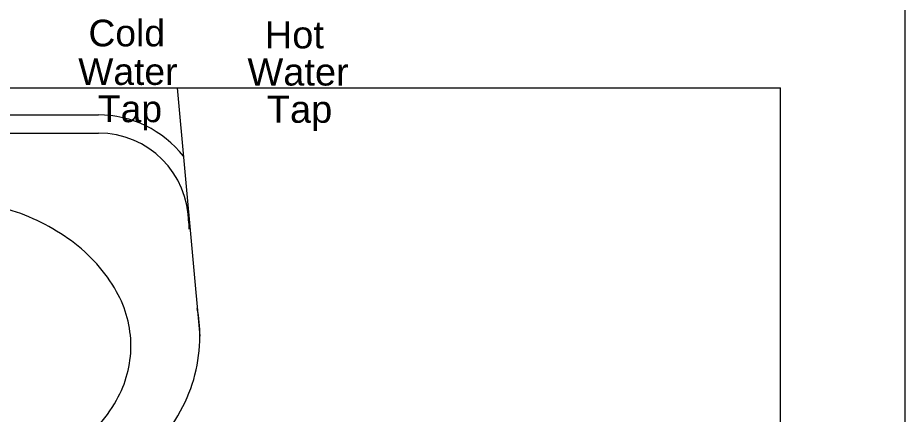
# Model space of a CAD drawing. Header units: metres. Extents: x 1587 to 89247, y -60 to 14723.
# Drawn here: x 8059 to 8914, y 10006 to 10388 of the extents above; entities that cross this region are included whole.
import ezdxf

# ---------------------------------------------------------------- set-up
doc = ezdxf.new("R2010")
doc.units = ezdxf.units.M
doc.header["$LTSCALE"] = 10
doc.layers.get('0').update_dxf_attribs({"color": 253, "lineweight": 0})
doc.layers.add('DIM1', color=251, linetype='Continuous', lineweight=5)
doc.layers.add('Furniture', color=7, linetype='Continuous', lineweight=13)
doc.styles.add('PDF Arial', font='arial.ttf')

# ---------------------------------------------------------------- blocks, each defined once
blk = doc.blocks.new('mb-lavabo4')
for p, q in [((-260.74, -239.01), (-239.01, 0)), ((-239.01, 0), (239.01, 0)), ((239.01, 0), (260.74, -239.01)), ((-163.08, -26.07), (163.08, -26.07)), ((-163.08, -43.46), (0, -43.46)), ((0, -43.46), (163.08, -43.46)), ((-60.84, -88.65), (-60.84, -71.27)), ((-60.84, -71.27), (0, -71.27)), ((0, -71.27), (60.84, -71.27)), ((60.84, -71.27), (60.84, -88.65)), ((28.4, -79.96), (-28.4, -79.96)), ((-60.84, -106.03), (-60.84, -88.65)), ((-26.07, -88.65), (-16.99, -88.65)), ((26.07, -88.65), (16.99, -88.65)), ((60.84, -88.65), (60.84, -106.03)), ((-28.4, -97.34), (-20.07, -97.34)), ((-15.75, -101.26), (-10.34, -156.34)), ((10.34, -156.34), (15.75, -101.26)), ((20.07, -97.34), (28.4, -97.34)), ((-15.28, -106.03), (-60.84, -106.03)), ((60.84, -106.03), (15.28, -106.03)), ((-250, -135.87), (-250, -130.37)), ((250, -130.37), (250, -135.87)), ((0, -217.32), (0, -159.14)), ((-35.53, -185.52), (0, -185.52)), ((0, -185.52), (35.53, -185.52))]:
    blk.add_line(p, q)
for centre, radius in [((-43.46, -88.65), 17.38), ((43.46, -88.65), 17.38), ((0, -185.52), 21.73), ((0, -185.52), 17.38)]:
    blk.add_circle(centre, radius)
for centre, radius, start, end in [((-163.08, -130.37), 104.3, 90, 141.75475), ((163.08, -130.37), 104.3, 38.24525, 90), ((-163.08, -130.37), 86.91, 90, 180), ((163.08, -130.37), 86.91, 0, 90), ((-20.07, -101.69), 4.35, 5.60706, 90), ((20.07, -101.69), 4.35, 90, 174.39294), ((-1.2, -372.39), 266.89, 93.0264, 106.82985), ((-1.2, -372.39), 266.89, 73.17015, 86.45866), ((-19.64, -311.43), 203.2, 106.82985, 126.13941), ((17.23, -311.43), 203.2, 53.86059, 73.17015), ((-47.85, -272.8), 155.37, 126.13941, 150.43772), ((45.45, -272.8), 155.37, 29.56228, 53.86059), ((0, -138.61), 20.52, 239.74729, 300.25271), ((-91.03, -248.31), 105.72, 150.43772, 180), ((88.63, -248.31), 105.72, 0, 29.56228), ((-112.32, -239.01), 148.42, 169.61114, 180), ((112.32, -239.01), 148.42, 0, 10.38886), ((-112.32, -239.01), 148.42, 180, 208.9112), ((112.32, -239.01), 148.42, 331.0888, 0), ((-91.03, -248.31), 105.72, 180, 209.56228), ((88.63, -248.31), 105.72, 330.43772, 0), ((-47.85, -223.82), 155.37, 209.56228, 233.86059), ((45.45, -223.82), 155.37, 306.13941, 330.43772), ((-58.27, -209.16), 210.16, 208.9112, 233.1301), ((58.27, -209.16), 210.16, 306.8699, 331.0888), ((-19.64, -185.18), 203.2, 233.86059, 253.17015), ((17.23, -185.18), 203.2, 286.82985, 306.13941), ((-23.02, -162.16), 268.92, 233.1301, 252.74206), ((-1.2, -124.23), 266.89, 253.17015, 270), ((-1.2, -124.23), 266.89, 270, 286.82985), ((23.02, -162.16), 268.92, 287.25794, 306.8699), ((0, -88.05), 346.51, 252.74206, 270), ((0, -88.05), 346.51, 270, 287.25794)]:
    blk.add_arc(centre, radius, start, end)
blk = doc.blocks.new('HEWH')
at = {"layer": 'Furniture', "attachment_point": 1, "style": 'PDF Arial'}
for s, insert, char_height in [('Cold', (-976.6, -699.8), 32.07), ('Hot', (-764.3, -701.6), 32.71), ('Water', (-988.9, -746.2), 32.07), ('Water', (-785.2, -746.3), 32.71), ('Tap', (-965.2, -791), 32.07), ('Tap', (-761.9, -791.1), 32.71)]:
    blk.add_mtext(s, dxfattribs=dict(at, insert=insert, char_height=char_height))

msp = doc.modelspace()

# ---------------------------------------------------------------- linework, layer by layer
for p, q in [((8913.91, 9030.28), (8913.91, 10440.28)), ((7673.91, 10320.28), (8793.91, 10320.28)), ((8793.91, 9030.28), (8793.91, 10320.28))]:
    msp.add_line(p, q)

# ---------------------------------------------------------------- block references
at = {"layer": 'DIM1', "lineweight": 9, "xscale": 0.8, "yscale": 0.8, "zscale": 0.8}
msp.add_blockref('HEWH', (8908.67, 10945.73), dxfattribs=at)
at = {"layer": 'Furniture', "lineweight": 9}
msp.add_blockref('mb-lavabo4', (7973.91, 10320.28), dxfattribs=at)

doc.saveas('drawing.dxf')
